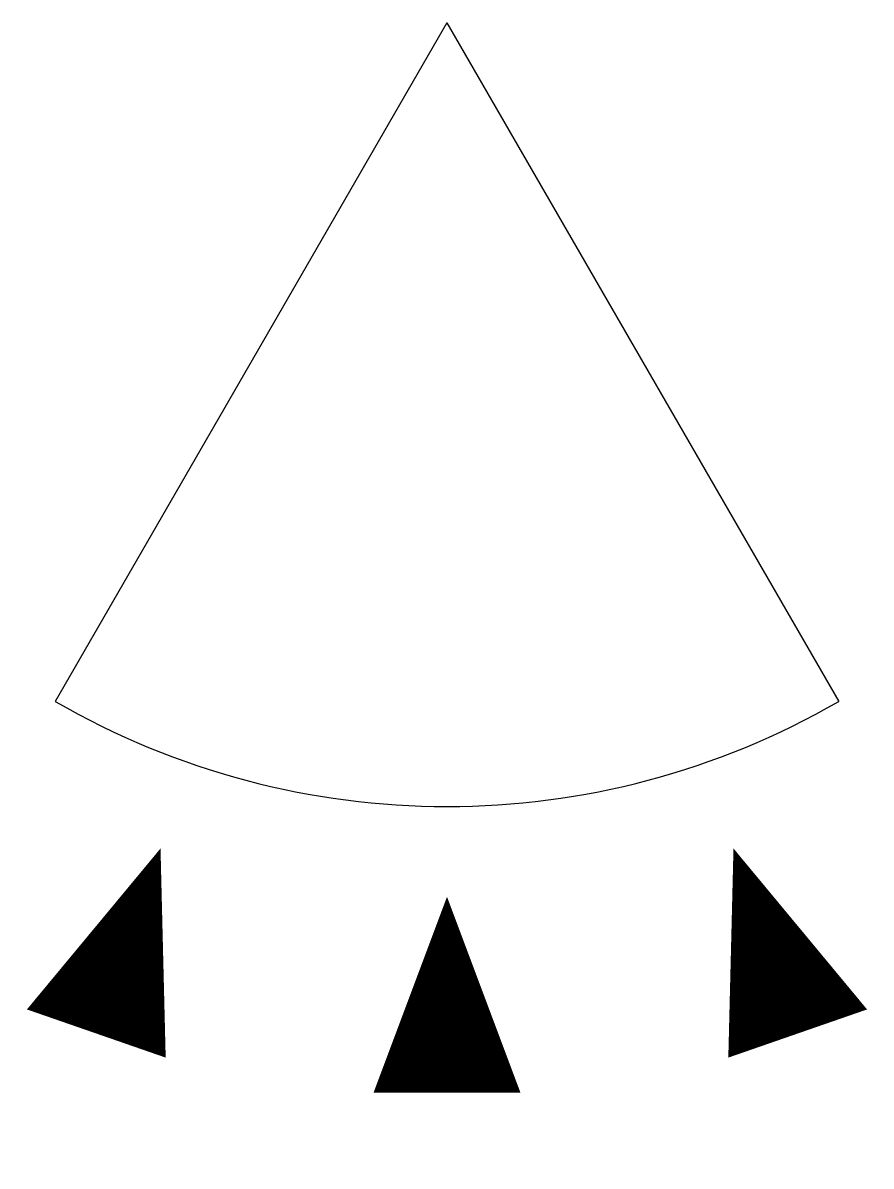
# Model space of a CAD drawing. Header units: millimetres. Extents: x -2.17 to 2.17, y -5.84 to 0.
import ezdxf

# ---------------------------------------------------------------- set-up
doc = ezdxf.new("R2010")
doc.units = ezdxf.units.MM

msp = doc.modelspace()

# ---------------------------------------------------------------- linework, layer by layer
at = {"linetype": 'Continuous', "transparency": 33554687}
for q in [(-2, -3.4641), (2, -3.4641)]:
    msp.add_line((0, 0), q, dxfattribs=at)
for points in [[(-1.4627, -4.2142, 0, 0.75, 0), (-1.7906, -5.1589, 0.75, 0.75, 0)], [(1.4627, -4.2142, 0, 0.75, 0), (1.7906, -5.1589, 0.75, 0.75, 0)], [(0, -4.4608, 0, 0.75, 0), (0, -5.4608, 0.75, 0.75, 0)]]:
    msp.add_lwpolyline(points, format="xyseb", dxfattribs=at)
msp.add_arc((0, 0), 4, 240, 300, dxfattribs=at)

doc.saveas('drawing.dxf')
